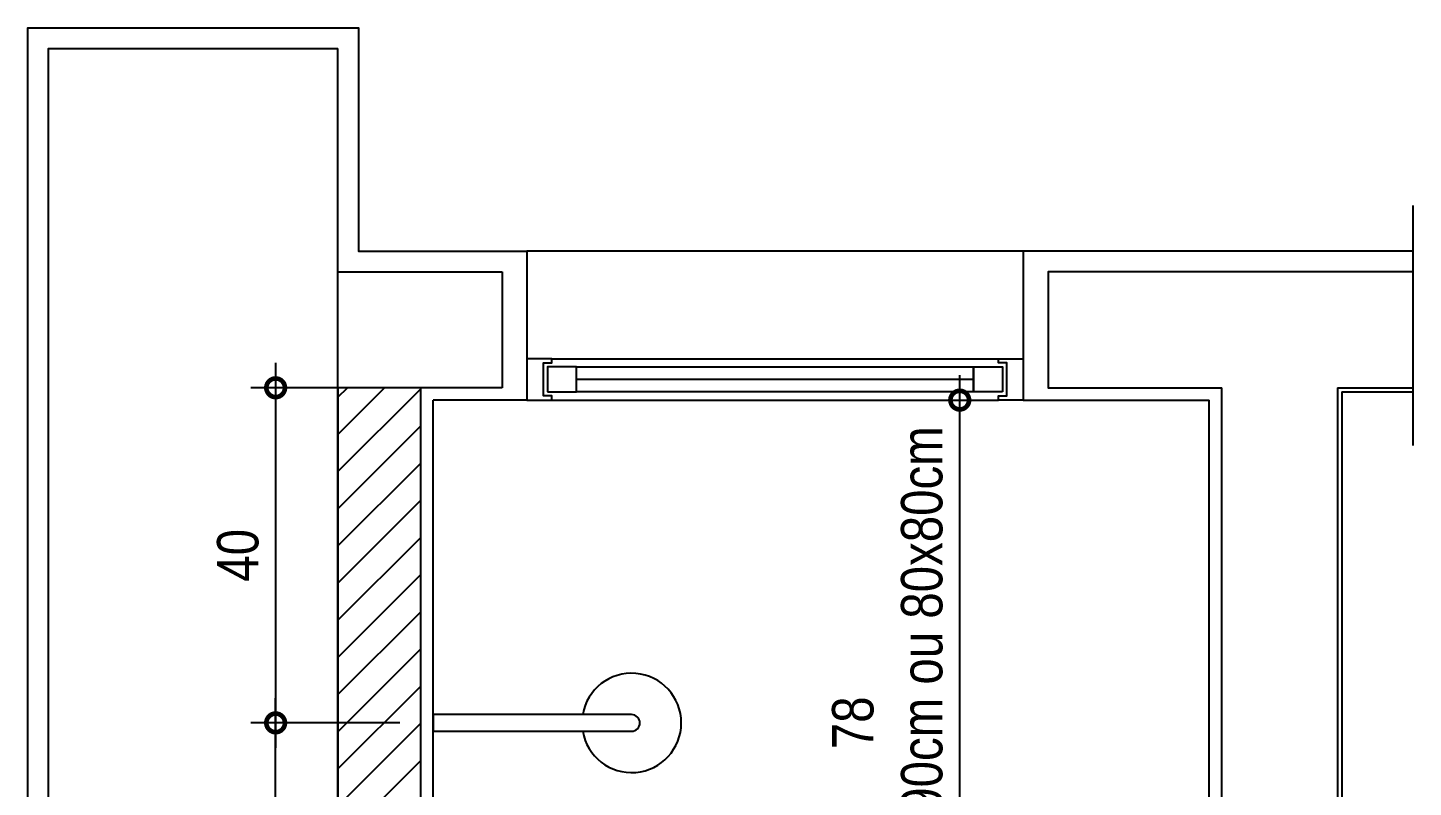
# Model space of a CAD drawing. Header units: metres. Extents: x 3 to 168, y -142 to 28.
# Drawn here: x 13.435 to 15.11, y -55.618 to -54.701 of the extents above; entities that cross this region are included whole.
import ezdxf

# ---------------------------------------------------------------- set-up
doc = ezdxf.new("R2010")
doc.units = ezdxf.units.M
for name, color, linetype in [('ARQ-ALV ACAB', 4, 'Continuous'), ('ARQ-ALV OSSO', 5, 'Continuous'), ('ARQ-AUX', 7, 'Continuous'), ('ARQ-AUX1', 1, 'Continuous'), ('ARQ-CAX @ 1', 1, 'Continuous'), ('ARQ-DIM', 2, 'Continuous'), ('ARQ-ENCH', 1, 'Continuous'), ('ARQ-HID', 2, 'Continuous')]:
    doc.layers.add(name, color=color, linetype=linetype)
doc.styles.add('Adesa', font='ARIALN.TTF')
doc.dimstyles.new('ADESA 1-0025', dxfattribs={"dimtxt": 0.05, "dimasz": 0.045, "dimexe": 0.03, "dimexo": 0.04, "dimgap": 0.02, "dimtad": 1, "dimtoh": 1, "dimdec": 0, "dimlfac": 100, "dimzin": 4, "dimtxsty": 'Adesa', "dimblk": 'DOTSMALL', "dimcen": 1, "dimdle": 0.03, "dimclrd": 1, "dimclre": 1, "dimclrt": 256, "dimazin": 1, "dimtm": 1e-09, "dimtfac": 1, "dimtdec": 0, "dimtix": 1, "dimtmove": 2, "dimatfit": 0, "dimldrblk": 'DOTSMALL', "dimfxl": 0.8, "dimtvp": 2, "dimtolj": 1, "dimtzin": 0, "dimarcsym": 0})

# ---------------------------------------------------------------- blocks, each defined once
blk = doc.blocks.new('CHUVEIRO')
at = {"ltscale": 0.025}
blk.add_lwpolyline([(-0.01, -0.24, 1), (0.01, -0.24), (0.01, 0), (-0.01, 0)], format="xyb", close=True, dxfattribs=at)
blk.add_arc((0, -0.24), 0.06, 99.5942, 80.4061, dxfattribs=at)
blk = doc.blocks.new('*U22')
at = {"color": 0, "linetype": 'ByBlock', "ltscale": 0.5}
for points in [[(0.02, -0.045), (0.02, -0.045), (0.02, -0.045), (0.02, -0.045), (0.02, -0.045), (0.02, -0.045), (0.02, -0.045), (0.02, -0.045), (0.02, -0.045), (0.03, -0.045), (0.03, -0.05), (0, -0.05), (0, 0), (0.03, 0), (0.03, -0.005), (0.02, -0.005), (0.02, -0.045)], [(0.58, -0.045), (0.58, -0.045), (0.58, -0.045), (0.58, -0.045), (0.58, -0.045), (0.58, -0.045), (0.58, -0.045), (0.58, -0.045), (0.58, -0.045), (0.57, -0.045), (0.57, -0.05), (0.6, -0.05), (0.6, 0), (0.57, 0), (0.57, -0.005), (0.58, -0.005), (0.58, -0.045)], [(0.025, -0.01), (0.06, -0.01), (0.06, -0.04), (0.025, -0.04)], [(0.575, -0.01), (0.54, -0.01), (0.54, -0.04), (0.575, -0.04)]]:
    blk.add_lwpolyline(points, close=True, dxfattribs=at)
at = {"color": 8, "linetype": 'ByBlock', "ltscale": 0.5}
for points in [[(0.57, 0), (0.03, 0)], [(0.57, -0.05), (0.03, -0.05)]]:
    blk.add_lwpolyline(points, dxfattribs=at)
at = {"color": 7, "linetype": 'ByBlock', "ltscale": 0.5}
blk.add_lwpolyline([(0.54, -0.01), (0.54, -0.04), (0.06, -0.04), (0.06, -0.01)], close=True, dxfattribs=at)
blk.add_lwpolyline([(0.06, -0.025), (0.54, -0.025)], dxfattribs=at)
blk = doc.blocks.new('_DotSmall')
at = {"color": 0, "linetype": 'ByBlock', "const_width": 0.5}
blk.add_lwpolyline([(-0.0625, 0, 1), (0.0625, 0, 1)], format="xyb", close=True, dxfattribs=at)
blk = doc.blocks.new('*D134')
at = {"layer": 'ARQ-DIM', "color": 1, "lineweight": -2, "transparency": 16777216}
for p, q in [((13.7348, -55.9454), (13.7348, -55.5107)), ((13.8851, -55.5407), (13.7048, -55.5407)), ((13.8701, -55.9154), (13.7048, -55.9154))]:
    blk.add_line(p, q, dxfattribs=at)
at = {"layer": 'Defpoints', "color": 0, "transparency": 16777216}
for p in [(13.7348, -55.5407), (13.9251, -55.5407, 0), (13.9101, -55.9154, 0)]:
    blk.add_point(p, dxfattribs=at)
at = {"layer": 'ARQ-DIM', "color": 1, "lineweight": -2, "transparency": 16777216, "xscale": 0.045, "yscale": 0.045, "zscale": 0.045}
for p, rotation in [((13.7348, -55.5407), 90), ((13.7348, -55.9154), 270)]:
    blk.add_blockref('_DotSmall', p, dxfattribs=dict(at, rotation=rotation))
at = {"layer": 'ARQ-DIM', "transparency": 16777216, "insert": (13.6893, -55.728), "char_height": 0.05, "attachment_point": 5, "rotation": 90, "style": 'Adesa'}
blk.add_mtext('\\A1;37', dxfattribs=at)
blk = doc.blocks.new('*D135')
at = {"layer": 'ARQ-DIM', "color": 1, "lineweight": -2, "transparency": 16777216}
for p, q in [((13.7348, -55.1059), (13.7348, -55.5707)), ((13.8701, -55.1359), (13.7048, -55.1359)), ((13.8851, -55.5407), (13.7048, -55.5407))]:
    blk.add_line(p, q, dxfattribs=at)
at = {"layer": 'Defpoints', "color": 0, "transparency": 16777216}
for p in [(13.9101, -55.1359), (13.7348, -55.5407), (13.9251, -55.5407, 0)]:
    blk.add_point(p, dxfattribs=at)
at = {"layer": 'ARQ-DIM', "color": 1, "lineweight": -2, "transparency": 16777216, "xscale": 0.045, "yscale": 0.045, "zscale": 0.045}
for p, rotation in [((13.7348, -55.1359), 90), ((13.7348, -55.5407), 270)]:
    blk.add_blockref('_DotSmall', p, dxfattribs=dict(at, rotation=rotation))
at = {"layer": 'ARQ-DIM', "transparency": 16777216, "insert": (13.6893, -55.3383), "char_height": 0.05, "attachment_point": 5, "rotation": 90, "style": 'Adesa'}
blk.add_mtext('\\A1;40', dxfattribs=at)
blk = doc.blocks.new('*D136')
at = {"layer": 'ARQ-DIM', "color": 1, "lineweight": -2, "transparency": 16777216}
for p, q in [((14.5617, -55.9604), (14.5617, -55.1208)), ((14.3877, -55.1508), (14.5917, -55.1508)), ((13.9651, -55.9304), (14.5917, -55.9304))]:
    blk.add_line(p, q, dxfattribs=at)
at = {"layer": 'Defpoints', "color": 0, "transparency": 16777216}
for p in [(14.3477, -55.1508, 0), (14.5617, -55.1508), (13.9251, -55.9304)]:
    blk.add_point(p, dxfattribs=at)
at = {"layer": 'ARQ-DIM', "color": 1, "lineweight": -2, "transparency": 16777216, "xscale": 0.045, "yscale": 0.045, "zscale": 0.045}
for p, rotation in [((14.5617, -55.1508), 90), ((14.5617, -55.9304), 270)]:
    blk.add_blockref('_DotSmall', p, dxfattribs=dict(at, rotation=rotation))
at = {"layer": 'ARQ-DIM', "transparency": 16777216, "insert": (14.4744, -55.5406), "char_height": 0.05, "attachment_point": 5, "rotation": 90, "style": 'Adesa'}
blk.add_mtext('\\A1;78\\P min.  70x90cm ou 80x80cm', dxfattribs=at)
blk = doc.blocks.new('AREAS MOLHADAS')
at = {"layer": 'ARQ-ENCH'}
h = blk.add_hatch(dxfattribs=at)
h.set_pattern_fill('ANSI31', color=256, scale=0.01)
h.set_pattern_definition([(45, (46.030442, -57.725422), (-0.02245064, 0.02245064), [])])
h.paths.add_polyline_path([(13.9101, -55.1359), (13.8101, -55.1359), (13.8101, -55.7254), (13.9101, -55.7254)])
at = {"layer": 'ARQ-ALV ACAB'}
for points, elevation in [([(13.4351, -55.7504), (13.4351, -54.8902), (13.4351, -54.8902), (13.4351, -54.701), (13.8351, -54.7012), (13.8351, -54.9709), (14.0385, -54.9708), (14.0385, -55.1508), (13.9251, -55.1508)], 0), ([(15.1099, -54.9708), (14.6385, -54.9708), (14.6385, -55.1508), (14.8634, -55.1509)], -0.0001), ([(13.6689, -55.9304), (13.9251, -55.9304), (13.9251, -55.1508)], 0), ([(15.0234, -55.1409), (15.1099, -55.1409)], -0.0001)]:
    blk.add_lwpolyline(points, dxfattribs=dict(at, elevation=elevation))
blk.add_lwpolyline([(15.0234, -55.1408), (15.0234, -56.8298), (14.8634, -56.8298), (14.8634, -55.1509)], dxfattribs=at)
at = {"layer": 'ARQ-ALV OSSO'}
for p, q in [((13.8101, -55.7254), (13.8101, -54.7262)), ((13.8101, -54.9959), (14.0085, -54.9958)), ((14.0085, -54.9958), (14.0085, -55.1358)), ((13.9244, -55.1359), (13.8101, -55.1359)), ((14.0085, -55.1358), (13.9244, -55.1359))]:
    blk.add_line(p, q, dxfattribs=at)
for points, elevation in [([(13.4601, -55.7254), (13.4601, -54.866), (13.4601, -54.866), (13.4601, -54.726), (13.8101, -54.7262)], 0), ([(13.6435, -54.7262), (13.6435, -54.7262)], 0), ([(15.1099, -54.9958), (14.6685, -54.9958), (14.6685, -55.1358), (14.8784, -55.1359)], -0.0001), ([(15.0184, -55.1359), (15.1099, -55.1359)], -0.0001)]:
    blk.add_lwpolyline(points, dxfattribs=dict(at, elevation=elevation))
blk.add_lwpolyline([(15.0184, -55.1359), (15.0184, -56.8248), (14.8784, -56.8248), (14.8784, -55.1359)], dxfattribs=at)
at = {"layer": 'ARQ-AUX'}
blk.add_lwpolyline([(15.1099, -55.2058), (15.1099, -54.9156)], dxfattribs=at)
at = {"layer": 'ARQ-AUX', "elevation": 0}
blk.add_lwpolyline([(14.6385, -54.9708), (14.0385, -54.9708)], dxfattribs=at)
at = {"layer": 'ARQ-AUX1'}
blk.add_lwpolyline([(13.4601, -54.7262), (13.4601, -54.7262)], close=True, dxfattribs=at)
at = {"layer": 'ARQ-ENCH'}
blk.add_lwpolyline([(13.9101, -55.1359), (13.8101, -55.1359), (13.8101, -55.7254), (13.9101, -55.7254)], close=True, dxfattribs=at)
at = {"layer": 'ARQ-CAX @ 1', "rotation": 180}
blk.add_blockref('*U22', (14.6385, -55.1508), dxfattribs=at)
at = {"layer": 'ARQ-HID', "lineweight": -2, "rotation": 90.00000000000001}
blk.add_blockref('CHUVEIRO', (13.9251, -55.5407, 0), dxfattribs=at)
at = {"layer": 'ARQ-DIM'}
for p1, picture, middle in [((13.9101, -55.1359), '*D135', (13.6893, -55.3383)), ((13.9101, -55.9154, 0), '*D134', (13.6893, -55.728))]:
    dim = blk.add_linear_dim(base=(13.7348, -55.5407), p1=p1, p2=(13.9251, -55.5407, 0), angle=90, dimstyle='ADESA 1-0025', dxfattribs=at)
    dim.commit()
    dim.dimension.update_dxf_attribs({"geometry": picture, "text_midpoint": middle})
dim = blk.add_linear_dim(base=(14.5617, -55.1508, 0), p1=(13.9251, -55.9304, 0), p2=(14.3477, -55.1508), angle=90, text='<>\\P min.  70x90cm ou 80x80cm', dimstyle='ADESA 1-0025', dxfattribs=at)
dim.commit()
dim.dimension.update_dxf_attribs({"geometry": '*D136', "text_midpoint": (14.4744, -55.5406, 0)})

msp = doc.modelspace()

# ---------------------------------------------------------------- block references
msp.add_blockref('AREAS MOLHADAS', (0, 0))

doc.saveas('drawing.dxf')
